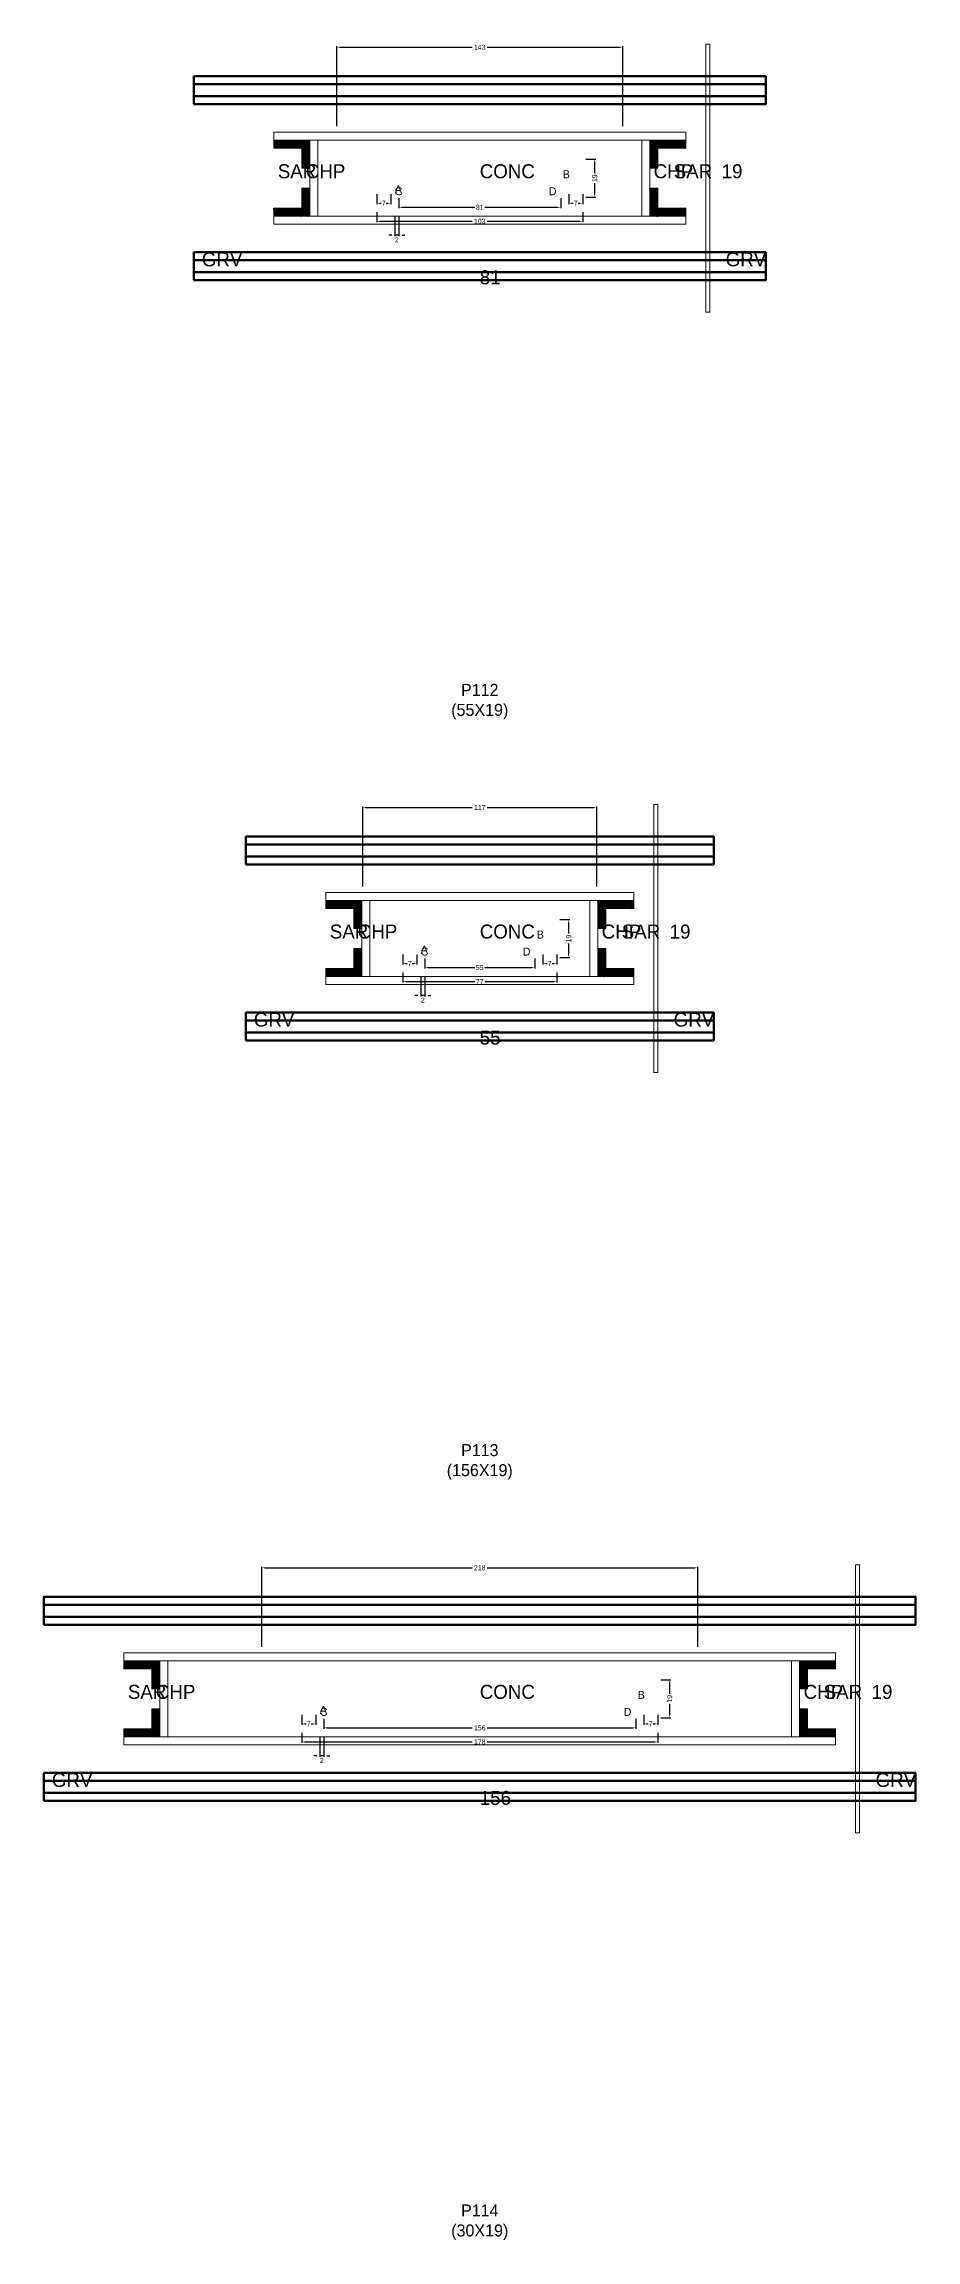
# Model space of a CAD drawing. Header units: centimetres. Extents: x -8500 to 4118, y -39526 to 295.
# Drawn here: x -218 to 218, y -28250 to -27153 of the extents above; entities that cross this region are included whole.
import ezdxf

# ---------------------------------------------------------------- set-up
doc = ezdxf.new("R2010")
doc.units = ezdxf.units.CM
for name, color, linetype in [('COTA', 241, 'Continuous'), ('GRAVATA', 224, 'Continuous'), ('Hachura', 251, 'Continuous'), ('NOMENCLATURA', 7, 'Continuous'), ('SARRAFO', 251, 'Continuous'), ('Texto Seção', 7, 'Continuous')]:
    doc.layers.add(name, color=color, linetype=linetype)
doc.dimstyles.new('cotax2', dxfattribs={"dimtxt": 2.5, "dimasz": 1.5, "dimexe": 0.5, "dimexo": 0.5, "dimgap": 0.5, "dimtad": 1, "dimcen": 2.5, "dimazin": 3, "dimtfac": 1, "dimtmove": 0, "dimatfit": 3})

# ---------------------------------------------------------------- blocks, each defined once
blk = doc.blocks.new('_CLOSEDFILLED')
at = {"color": 0, "linetype": 'BYBLOCK'}
blk.add_solid([(-1, 0.16), (0, 0), (-1, -0.16)], dxfattribs=at)
blk = doc.blocks.new('*D1886')
for p, q in [((-51.5, -27237), (-51.5, -27242)), ((-50, -27241.5), (-3.75, -27241.5)), ((3.75, -27241.5), (50, -27241.5)), ((51.5, -27237), (51.5, -27242))]:
    blk.add_line(p, q)
at = {"layer": 'Defpoints'}
for p in [(-51.5, -27236.5), (-51.5, -27241.5), (51.5, -27236.5)]:
    blk.add_point(p, dxfattribs=at)
at = {"layer": 'COTA', "xscale": 1.5, "yscale": 1.5, "rotation": 180}
blk.add_blockref('_CLOSEDFILLED', (-51.5, -27241.5), dxfattribs=at)
at = {"layer": 'COTA', "xscale": 1.5, "yscale": 1.5}
blk.add_blockref('_CLOSEDFILLED', (51.5, -27241.5), dxfattribs=at)
at = {"layer": 'COTA', "insert": (0, -27241.5), "char_height": 2.5, "attachment_point": 5}
blk.add_mtext('103', dxfattribs=at)
blk = doc.blocks.new('*D1887')
for p, q in [((-40.5, -27230), (-40.5, -27235)), ((40.5, -27230), (40.5, -27235)), ((-39, -27234.5), (-2.5, -27234.5)), ((2.5, -27234.5), (39, -27234.5))]:
    blk.add_line(p, q)
at = {"layer": 'Defpoints'}
for p in [(-40.5, -27229.5), (40.5, -27229.5), (-40.5, -27234.5)]:
    blk.add_point(p, dxfattribs=at)
at = {"layer": 'COTA', "xscale": 1.5, "yscale": 1.5, "rotation": 180}
blk.add_blockref('_CLOSEDFILLED', (-40.5, -27234.5), dxfattribs=at)
at = {"layer": 'COTA', "xscale": 1.5, "yscale": 1.5}
blk.add_blockref('_CLOSEDFILLED', (40.5, -27234.5), dxfattribs=at)
at = {"layer": 'COTA', "insert": (0, -27234.5), "char_height": 2.5, "attachment_point": 5}
blk.add_mtext('81', dxfattribs=at)
blk = doc.blocks.new('*D1888')
for p, q in [((53, -27210.5), (58, -27210.5)), ((57.5, -27217.5), (57.5, -27212)), ((53, -27229.5), (58, -27229.5)), ((57.5, -27228), (57.5, -27222.5))]:
    blk.add_line(p, q)
at = {"layer": 'Defpoints'}
for p in [(52.5, -27210.5), (52.5, -27229.5), (57.5, -27229.5)]:
    blk.add_point(p, dxfattribs=at)
at = {"layer": 'COTA', "xscale": 1.5, "yscale": 1.5}
for p, rotation in [((57.5, -27210.5), 90), ((57.5, -27229.5), 270)]:
    blk.add_blockref('_CLOSEDFILLED', p, dxfattribs=dict(at, rotation=rotation))
at = {"layer": 'COTA', "insert": (57.5, -27220), "char_height": 2.5, "attachment_point": 5, "rotation": 90}
blk.add_mtext('19', dxfattribs=at)
blk = doc.blocks.new('*D1889')
for p, q in [((-51.5, -27228), (-51.5, -27233)), ((-44.5, -27228), (-44.5, -27233)), ((-50, -27232.5), (-49.25, -27232.5)), ((-46.75, -27232.5), (-46, -27232.5))]:
    blk.add_line(p, q)
at = {"layer": 'Defpoints'}
for p in [(-51.5, -27227.5), (-44.5, -27227.5), (-51.5, -27232.5)]:
    blk.add_point(p, dxfattribs=at)
at = {"layer": 'COTA', "xscale": 1.5, "yscale": 1.5, "rotation": 180}
blk.add_blockref('_CLOSEDFILLED', (-51.5, -27232.5), dxfattribs=at)
at = {"layer": 'COTA', "xscale": 1.5, "yscale": 1.5}
blk.add_blockref('_CLOSEDFILLED', (-44.5, -27232.5), dxfattribs=at)
at = {"layer": 'COTA', "insert": (-48, -27232.5), "char_height": 2.5, "attachment_point": 5}
blk.add_mtext('7', dxfattribs=at)
blk = doc.blocks.new('*D1890')
for p, q in [((44.5, -27228), (44.5, -27233)), ((51.5, -27228), (51.5, -27233)), ((46, -27232.5), (46.75, -27232.5)), ((49.25, -27232.5), (50, -27232.5))]:
    blk.add_line(p, q)
at = {"layer": 'Defpoints'}
for p in [(44.5, -27227.5), (51.5, -27227.5), (44.5, -27232.5)]:
    blk.add_point(p, dxfattribs=at)
at = {"layer": 'COTA', "xscale": 1.5, "yscale": 1.5, "rotation": 180}
blk.add_blockref('_CLOSEDFILLED', (44.5, -27232.5), dxfattribs=at)
at = {"layer": 'COTA', "xscale": 1.5, "yscale": 1.5}
blk.add_blockref('_CLOSEDFILLED', (51.5, -27232.5), dxfattribs=at)
at = {"layer": 'COTA', "insert": (48, -27232.5), "char_height": 2.5, "attachment_point": 5}
blk.add_mtext('7', dxfattribs=at)
blk = doc.blocks.new('*D1891')
for p, q in [((-71.5, -27194), (-71.5, -27154)), ((-70, -27154.5), (-3.75, -27154.5)), ((3.75, -27154.5), (70, -27154.5)), ((71.5, -27194), (71.5, -27154))]:
    blk.add_line(p, q)
at = {"layer": 'Defpoints'}
for p in [(-71.5, -27154.5), (-71.5, -27194.5), (71.5, -27194.5)]:
    blk.add_point(p, dxfattribs=at)
at = {"layer": 'COTA', "xscale": 1.5, "yscale": 1.5, "rotation": 180}
blk.add_blockref('_CLOSEDFILLED', (-71.5, -27154.5), dxfattribs=at)
at = {"layer": 'COTA', "xscale": 1.5, "yscale": 1.5}
blk.add_blockref('_CLOSEDFILLED', (71.5, -27154.5), dxfattribs=at)
at = {"layer": 'COTA', "insert": (0, -27154.5), "char_height": 2.5, "attachment_point": 5}
blk.add_mtext('143', dxfattribs=at)
blk = doc.blocks.new('*D1912')
for p, q in [((-38.5, -27617), (-38.5, -27622)), ((-37, -27621.5), (-2.5, -27621.5)), ((2.5, -27621.5), (37, -27621.5)), ((38.5, -27617), (38.5, -27622))]:
    blk.add_line(p, q)
at = {"layer": 'Defpoints'}
for p in [(-38.5, -27616.5), (38.5, -27616.5), (-38.5, -27621.5)]:
    blk.add_point(p, dxfattribs=at)
at = {"layer": 'COTA', "xscale": 1.5, "yscale": 1.5, "rotation": 180}
blk.add_blockref('_CLOSEDFILLED', (-38.5, -27621.5), dxfattribs=at)
at = {"layer": 'COTA', "xscale": 1.5, "yscale": 1.5}
blk.add_blockref('_CLOSEDFILLED', (38.5, -27621.5), dxfattribs=at)
at = {"layer": 'COTA', "insert": (0, -27621.5), "char_height": 2.5, "attachment_point": 5}
blk.add_mtext('77', dxfattribs=at)
blk = doc.blocks.new('*D1913')
for p, q in [((-27.5, -27610), (-27.5, -27615)), ((-26, -27614.5), (-2.5, -27614.5)), ((2.5, -27614.5), (26, -27614.5)), ((27.5, -27610), (27.5, -27615))]:
    blk.add_line(p, q)
at = {"layer": 'Defpoints'}
for p in [(-27.5, -27609.5), (-27.5, -27614.5), (27.5, -27609.5)]:
    blk.add_point(p, dxfattribs=at)
at = {"layer": 'COTA', "xscale": 1.5, "yscale": 1.5, "rotation": 180}
blk.add_blockref('_CLOSEDFILLED', (-27.5, -27614.5), dxfattribs=at)
at = {"layer": 'COTA', "xscale": 1.5, "yscale": 1.5}
blk.add_blockref('_CLOSEDFILLED', (27.5, -27614.5), dxfattribs=at)
at = {"layer": 'COTA', "insert": (0, -27614.5), "char_height": 2.5, "attachment_point": 5}
blk.add_mtext('55', dxfattribs=at)
blk = doc.blocks.new('*D1914')
for p, q in [((40, -27590.5), (45, -27590.5)), ((44.5, -27597.5), (44.5, -27592)), ((44.5, -27608), (44.5, -27602.5)), ((40, -27609.5), (45, -27609.5))]:
    blk.add_line(p, q)
at = {"layer": 'Defpoints'}
for p in [(39.5, -27590.5), (39.5, -27609.5), (44.5, -27609.5)]:
    blk.add_point(p, dxfattribs=at)
at = {"layer": 'COTA', "xscale": 1.5, "yscale": 1.5}
for p, rotation in [((44.5, -27590.5), 90), ((44.5, -27609.5), 270)]:
    blk.add_blockref('_CLOSEDFILLED', p, dxfattribs=dict(at, rotation=rotation))
at = {"layer": 'COTA', "insert": (44.5, -27600), "char_height": 2.5, "attachment_point": 5, "rotation": 90}
blk.add_mtext('19', dxfattribs=at)
blk = doc.blocks.new('*D1915')
for p, q in [((-38.5, -27608), (-38.5, -27613)), ((-37, -27612.5), (-36.25, -27612.5)), ((-33.75, -27612.5), (-33, -27612.5)), ((-31.5, -27608), (-31.5, -27613))]:
    blk.add_line(p, q)
at = {"layer": 'Defpoints'}
for p in [(-38.5, -27607.5), (-38.5, -27612.5), (-31.5, -27607.5)]:
    blk.add_point(p, dxfattribs=at)
at = {"layer": 'COTA', "xscale": 1.5, "yscale": 1.5, "rotation": 180}
blk.add_blockref('_CLOSEDFILLED', (-38.5, -27612.5), dxfattribs=at)
at = {"layer": 'COTA', "xscale": 1.5, "yscale": 1.5}
blk.add_blockref('_CLOSEDFILLED', (-31.5, -27612.5), dxfattribs=at)
at = {"layer": 'COTA', "insert": (-35, -27612.5), "char_height": 2.5, "attachment_point": 5}
blk.add_mtext('7', dxfattribs=at)
blk = doc.blocks.new('*D1916')
for p, q in [((31.5, -27608), (31.5, -27613)), ((33, -27612.5), (33.75, -27612.5)), ((36.25, -27612.5), (37, -27612.5)), ((38.5, -27608), (38.5, -27613))]:
    blk.add_line(p, q)
at = {"layer": 'Defpoints'}
for p in [(31.5, -27607.5), (31.5, -27612.5), (38.5, -27607.5)]:
    blk.add_point(p, dxfattribs=at)
at = {"layer": 'COTA', "xscale": 1.5, "yscale": 1.5, "rotation": 180}
blk.add_blockref('_CLOSEDFILLED', (31.5, -27612.5), dxfattribs=at)
at = {"layer": 'COTA', "xscale": 1.5, "yscale": 1.5}
blk.add_blockref('_CLOSEDFILLED', (38.5, -27612.5), dxfattribs=at)
at = {"layer": 'COTA', "insert": (35, -27612.5), "char_height": 2.5, "attachment_point": 5}
blk.add_mtext('7', dxfattribs=at)
blk = doc.blocks.new('*D1917')
for p, q in [((-58.5, -27574), (-58.5, -27534)), ((-57, -27534.5), (-3.75, -27534.5)), ((3.75, -27534.5), (57, -27534.5)), ((58.5, -27574), (58.5, -27534))]:
    blk.add_line(p, q)
at = {"layer": 'Defpoints'}
for p in [(-58.5, -27534.5), (-58.5, -27574.5), (58.5, -27574.5)]:
    blk.add_point(p, dxfattribs=at)
at = {"layer": 'COTA', "xscale": 1.5, "yscale": 1.5, "rotation": 180}
blk.add_blockref('_CLOSEDFILLED', (-58.5, -27534.5), dxfattribs=at)
at = {"layer": 'COTA', "xscale": 1.5, "yscale": 1.5}
blk.add_blockref('_CLOSEDFILLED', (58.5, -27534.5), dxfattribs=at)
at = {"layer": 'COTA', "insert": (0, -27534.5), "char_height": 2.5, "attachment_point": 5}
blk.add_mtext('117', dxfattribs=at)
blk = doc.blocks.new('*D1938')
for p, q in [((-89, -27997), (-89, -28002)), ((89, -27997), (89, -28002)), ((-87.5, -28001.5), (-3.75, -28001.5)), ((3.75, -28001.5), (87.5, -28001.5))]:
    blk.add_line(p, q)
at = {"layer": 'Defpoints'}
for p in [(-89, -27996.5), (89, -27996.5), (-89, -28001.5)]:
    blk.add_point(p, dxfattribs=at)
at = {"layer": 'COTA', "xscale": 1.5, "yscale": 1.5, "rotation": 180}
blk.add_blockref('_CLOSEDFILLED', (-89, -28001.5), dxfattribs=at)
at = {"layer": 'COTA', "xscale": 1.5, "yscale": 1.5}
blk.add_blockref('_CLOSEDFILLED', (89, -28001.5), dxfattribs=at)
at = {"layer": 'COTA', "insert": (0, -28001.5), "char_height": 2.5, "attachment_point": 5}
blk.add_mtext('178', dxfattribs=at)
blk = doc.blocks.new('*D1939')
for p, q in [((-78, -27990), (-78, -27995)), ((-76.5, -27994.5), (-3.75, -27994.5)), ((3.75, -27994.5), (76.5, -27994.5)), ((78, -27990), (78, -27995))]:
    blk.add_line(p, q)
at = {"layer": 'Defpoints'}
for p in [(-78, -27989.5), (78, -27989.5), (-78, -27994.5)]:
    blk.add_point(p, dxfattribs=at)
at = {"layer": 'COTA', "xscale": 1.5, "yscale": 1.5, "rotation": 180}
blk.add_blockref('_CLOSEDFILLED', (-78, -27994.5), dxfattribs=at)
at = {"layer": 'COTA', "xscale": 1.5, "yscale": 1.5}
blk.add_blockref('_CLOSEDFILLED', (78, -27994.5), dxfattribs=at)
at = {"layer": 'COTA', "insert": (0, -27994.5), "char_height": 2.5, "attachment_point": 5}
blk.add_mtext('156', dxfattribs=at)
blk = doc.blocks.new('*D1940')
for p, q in [((90.5, -27970.5), (95.5, -27970.5)), ((95, -27977.5), (95, -27972)), ((90.5, -27989.5), (95.5, -27989.5)), ((95, -27988), (95, -27982.5))]:
    blk.add_line(p, q)
at = {"layer": 'Defpoints'}
for p in [(90, -27970.5), (90, -27989.5), (95, -27989.5)]:
    blk.add_point(p, dxfattribs=at)
at = {"layer": 'COTA', "xscale": 1.5, "yscale": 1.5}
for p, rotation in [((95, -27970.5), 90), ((95, -27989.5), 270)]:
    blk.add_blockref('_CLOSEDFILLED', p, dxfattribs=dict(at, rotation=rotation))
at = {"layer": 'COTA', "insert": (95, -27980), "char_height": 2.5, "attachment_point": 5, "rotation": 90}
blk.add_mtext('19', dxfattribs=at)
blk = doc.blocks.new('*D1941')
for p, q in [((-89, -27988), (-89, -27993)), ((-82, -27988), (-82, -27993)), ((-87.5, -27992.5), (-86.75, -27992.5)), ((-84.25, -27992.5), (-83.5, -27992.5))]:
    blk.add_line(p, q)
at = {"layer": 'Defpoints'}
for p in [(-89, -27987.5), (-82, -27987.5), (-89, -27992.5)]:
    blk.add_point(p, dxfattribs=at)
at = {"layer": 'COTA', "xscale": 1.5, "yscale": 1.5, "rotation": 180}
blk.add_blockref('_CLOSEDFILLED', (-89, -27992.5), dxfattribs=at)
at = {"layer": 'COTA', "xscale": 1.5, "yscale": 1.5}
blk.add_blockref('_CLOSEDFILLED', (-82, -27992.5), dxfattribs=at)
at = {"layer": 'COTA', "insert": (-85.5, -27992.5), "char_height": 2.5, "attachment_point": 5}
blk.add_mtext('7', dxfattribs=at)
blk = doc.blocks.new('*D1942')
for p, q in [((82, -27988), (82, -27993)), ((89, -27988), (89, -27993)), ((83.5, -27992.5), (84.25, -27992.5)), ((86.75, -27992.5), (87.5, -27992.5))]:
    blk.add_line(p, q)
at = {"layer": 'Defpoints'}
for p in [(82, -27987.5), (89, -27987.5), (82, -27992.5)]:
    blk.add_point(p, dxfattribs=at)
at = {"layer": 'COTA', "xscale": 1.5, "yscale": 1.5, "rotation": 180}
blk.add_blockref('_CLOSEDFILLED', (82, -27992.5), dxfattribs=at)
at = {"layer": 'COTA', "xscale": 1.5, "yscale": 1.5}
blk.add_blockref('_CLOSEDFILLED', (89, -27992.5), dxfattribs=at)
at = {"layer": 'COTA', "insert": (85.5, -27992.5), "char_height": 2.5, "attachment_point": 5}
blk.add_mtext('7', dxfattribs=at)
blk = doc.blocks.new('*D1943')
for p, q in [((-109, -27954), (-109, -27914)), ((-107.5, -27914.5), (-3.75, -27914.5)), ((3.75, -27914.5), (107.5, -27914.5)), ((109, -27954), (109, -27914))]:
    blk.add_line(p, q)
at = {"layer": 'Defpoints'}
for p in [(-109, -27914.5), (-109, -27954.5), (109, -27954.5)]:
    blk.add_point(p, dxfattribs=at)
at = {"layer": 'COTA', "xscale": 1.5, "yscale": 1.5, "rotation": 180}
blk.add_blockref('_CLOSEDFILLED', (-109, -27914.5), dxfattribs=at)
at = {"layer": 'COTA', "xscale": 1.5, "yscale": 1.5}
blk.add_blockref('_CLOSEDFILLED', (109, -27914.5), dxfattribs=at)
at = {"layer": 'COTA', "insert": (0, -27914.5), "char_height": 2.5, "attachment_point": 5}
blk.add_mtext('218', dxfattribs=at)

msp = doc.modelspace()

# ---------------------------------------------------------------- hatches: boundary and pattern name
at = {"layer": 'SARRAFO'}
h = msp.add_hatch(dxfattribs=at)
h.set_pattern_fill('SOLID', scale=2)
h.paths.add_polyline_path([(-103, -27205), (-89, -27205), (-89, -27201), (-103, -27201)])
h = msp.add_hatch(dxfattribs=at)
h.set_pattern_fill('SOLID', scale=2)
h.paths.add_polyline_path([(-89, -27215), (-85, -27215), (-85, -27201), (-89, -27201)])
h = msp.add_hatch(dxfattribs=at)
h.set_pattern_fill('SOLID', scale=2)
h.paths.add_polyline_path([(85, -27215), (89, -27215), (89, -27201), (85, -27201)])
h = msp.add_hatch(dxfattribs=at)
h.set_pattern_fill('SOLID', scale=2)
h.paths.add_polyline_path([(89, -27205), (103, -27205), (103, -27201), (89, -27201)])
h = msp.add_hatch(dxfattribs=at)
h.set_pattern_fill('SOLID', scale=2)
h.paths.add_polyline_path([(-89, -27239), (-85, -27239), (-85, -27225), (-89, -27225)])
h = msp.add_hatch(dxfattribs=at)
h.set_pattern_fill('SOLID', scale=2)
h.paths.add_polyline_path([(85, -27239), (89, -27239), (89, -27225), (85, -27225)])
h = msp.add_hatch(dxfattribs=at)
h.set_pattern_fill('SOLID', scale=2)
h.paths.add_polyline_path([(-103, -27239), (-89, -27239), (-89, -27235), (-103, -27235)])
h = msp.add_hatch(dxfattribs=at)
h.set_pattern_fill('SOLID', scale=2)
h.paths.add_polyline_path([(89, -27239), (103, -27239), (103, -27235), (89, -27235)])
h = msp.add_hatch(dxfattribs=at)
h.set_pattern_fill('SOLID', scale=2)
h.paths.add_polyline_path([(-77, -27585), (-63, -27585), (-63, -27581), (-77, -27581)])
h = msp.add_hatch(dxfattribs=at)
h.set_pattern_fill('SOLID', scale=2)
h.paths.add_polyline_path([(-63, -27595), (-59, -27595), (-59, -27581), (-63, -27581)])
h = msp.add_hatch(dxfattribs=at)
h.set_pattern_fill('SOLID', scale=2)
h.paths.add_polyline_path([(59, -27595), (63, -27595), (63, -27581), (59, -27581)])
h = msp.add_hatch(dxfattribs=at)
h.set_pattern_fill('SOLID', scale=2)
h.paths.add_polyline_path([(63, -27585), (77, -27585), (77, -27581), (63, -27581)])
h = msp.add_hatch(dxfattribs=at)
h.set_pattern_fill('SOLID', scale=2)
h.paths.add_polyline_path([(-63, -27619), (-59, -27619), (-59, -27605), (-63, -27605)])
h = msp.add_hatch(dxfattribs=at)
h.set_pattern_fill('SOLID', scale=2)
h.paths.add_polyline_path([(59, -27619), (63, -27619), (63, -27605), (59, -27605)])
h = msp.add_hatch(dxfattribs=at)
h.set_pattern_fill('SOLID', scale=2)
h.paths.add_polyline_path([(-77, -27619), (-63, -27619), (-63, -27615), (-77, -27615)])
h = msp.add_hatch(dxfattribs=at)
h.set_pattern_fill('SOLID', scale=2)
h.paths.add_polyline_path([(63, -27619), (77, -27619), (77, -27615), (63, -27615)])
h = msp.add_hatch(dxfattribs=at)
h.set_pattern_fill('SOLID', scale=2)
h.paths.add_polyline_path([(-178, -27965), (-164, -27965), (-164, -27961), (-178, -27961)])
h = msp.add_hatch(dxfattribs=at)
h.set_pattern_fill('SOLID', scale=2)
h.paths.add_polyline_path([(-164, -27975), (-160, -27975), (-160, -27961), (-164, -27961)])
h = msp.add_hatch(dxfattribs=at)
h.set_pattern_fill('SOLID', scale=2)
h.paths.add_polyline_path([(160, -27975), (164, -27975), (164, -27961), (160, -27961)])
h = msp.add_hatch(dxfattribs=at)
h.set_pattern_fill('SOLID', scale=2)
h.paths.add_polyline_path([(164, -27965), (178, -27965), (178, -27961), (164, -27961)])
h = msp.add_hatch(dxfattribs=at)
h.set_pattern_fill('SOLID', scale=2)
h.paths.add_polyline_path([(-164, -27999), (-160, -27999), (-160, -27985), (-164, -27985)])
h = msp.add_hatch(dxfattribs=at)
h.set_pattern_fill('SOLID', scale=2)
h.paths.add_polyline_path([(160, -27999), (164, -27999), (164, -27985), (160, -27985)])
h = msp.add_hatch(dxfattribs=at)
h.set_pattern_fill('SOLID', scale=2)
h.paths.add_polyline_path([(-178, -27999), (-164, -27999), (-164, -27995), (-178, -27995)])
h = msp.add_hatch(dxfattribs=at)
h.set_pattern_fill('SOLID', scale=2)
h.paths.add_polyline_path([(164, -27999), (178, -27999), (178, -27995), (164, -27995)])

# ---------------------------------------------------------------- linework, layer by layer
at = {"layer": 'GRAVATA', "lineweight": 50}
for points in [[(-143, -27183), (143, -27183), (143, -27169), (-143, -27169)], [(-143, -27179), (143, -27179), (143, -27173), (-143, -27173)], [(-143, -27271), (143, -27271), (143, -27257), (-143, -27257)], [(-143, -27267), (143, -27267), (143, -27261), (-143, -27261)], [(-117, -27563), (117, -27563), (117, -27549), (-117, -27549)], [(-117, -27559), (117, -27559), (117, -27553), (-117, -27553)], [(-117, -27651), (117, -27651), (117, -27637), (-117, -27637)], [(-117, -27647), (117, -27647), (117, -27641), (-117, -27641)], [(-218, -27943), (218, -27943), (218, -27929), (-218, -27929)], [(-218, -27939), (218, -27939), (218, -27933), (-218, -27933)], [(-218, -28031), (218, -28031), (218, -28017), (-218, -28017)], [(-218, -28027), (218, -28027), (218, -28021), (-218, -28021)]]:
    msp.add_lwpolyline(points, close=True, dxfattribs=at)
at = {"layer": 'Hachura', "lineweight": 13}
for points in [[(113, -27287), (115, -27287), (115, -27153), (113, -27153)], [(87, -27667), (89, -27667), (89, -27533), (87, -27533)], [(188, -28047), (190, -28047), (190, -27913), (188, -27913)]]:
    msp.add_lwpolyline(points, close=True, dxfattribs=at)
at = {"layer": 'Hachura', "lineweight": 18}
for points in [[(-103, -27201), (103, -27201), (103, -27197), (-103, -27197)], [(-85, -27239), (-81, -27239), (-81, -27201), (-85, -27201)], [(81, -27239), (85, -27239), (85, -27201), (81, -27201)], [(-103, -27243), (103, -27243), (103, -27239), (-103, -27239)], [(-77, -27581), (77, -27581), (77, -27577), (-77, -27577)], [(-59, -27619), (-55, -27619), (-55, -27581), (-59, -27581)], [(55, -27619), (59, -27619), (59, -27581), (55, -27581)], [(-77, -27623), (77, -27623), (77, -27619), (-77, -27619)], [(-178, -27961), (178, -27961), (178, -27957), (-178, -27957)], [(-160, -27999), (-156, -27999), (-156, -27961), (-160, -27961)], [(156, -27999), (160, -27999), (160, -27961), (156, -27961)], [(-178, -28003), (178, -28003), (178, -27999), (-178, -27999)]]:
    msp.add_lwpolyline(points, close=True, dxfattribs=at)
at = {"layer": 'SARRAFO', "lineweight": 13}
for points in [[(-103, -27205), (-89, -27205), (-89, -27201), (-103, -27201)], [(-89, -27215), (-85, -27215), (-85, -27201), (-89, -27201)], [(85, -27215), (89, -27215), (89, -27201), (85, -27201)], [(89, -27205), (103, -27205), (103, -27201), (89, -27201)], [(-89, -27239), (-85, -27239), (-85, -27225), (-89, -27225)], [(85, -27239), (89, -27239), (89, -27225), (85, -27225)], [(-103, -27239), (-89, -27239), (-89, -27235), (-103, -27235)], [(89, -27239), (103, -27239), (103, -27235), (89, -27235)], [(-77, -27585), (-63, -27585), (-63, -27581), (-77, -27581)], [(-63, -27595), (-59, -27595), (-59, -27581), (-63, -27581)], [(59, -27595), (63, -27595), (63, -27581), (59, -27581)], [(63, -27585), (77, -27585), (77, -27581), (63, -27581)], [(-63, -27619), (-59, -27619), (-59, -27605), (-63, -27605)], [(59, -27619), (63, -27619), (63, -27605), (59, -27605)], [(-77, -27619), (-63, -27619), (-63, -27615), (-77, -27615)], [(63, -27619), (77, -27619), (77, -27615), (63, -27615)], [(-178, -27965), (-164, -27965), (-164, -27961), (-178, -27961)], [(-164, -27975), (-160, -27975), (-160, -27961), (-164, -27961)], [(160, -27975), (164, -27975), (164, -27961), (160, -27961)], [(164, -27965), (178, -27965), (178, -27961), (164, -27961)], [(-164, -27999), (-160, -27999), (-160, -27985), (-164, -27985)], [(160, -27999), (164, -27999), (164, -27985), (160, -27985)], [(-178, -27999), (-164, -27999), (-164, -27995), (-178, -27995)], [(164, -27999), (178, -27999), (178, -27995), (164, -27995)]]:
    msp.add_lwpolyline(points, close=True, dxfattribs=at)

# ---------------------------------------------------------------- texts
at = {"layer": 'NOMENCLATURA'}
for s, p in [('B', (41.5, -27220)), ('A', (-42.5, -27227.5)), ('C', (-42.5, -27228.5)), ('D', (34.5, -27228.5)), ('A', (-29.5, -27607.5)), ('C', (-29.5, -27608.5)), ('D', (21.5, -27608.5)), ('B', (28.5, -27600)), ('B', (79, -27980)), ('A', (-80, -27987.5)), ('C', (-80, -27988.5)), ('D', (72, -27988.5))]:
    msp.add_text(s, height=4, dxfattribs=at).set_placement(p)
at = {"layer": 'NOMENCLATURA', "char_height": 6, "attachment_point": 8}
for s, insert in [('P112\\P(55X19)', (0, -27490.5)), ('P113\\P(156X19)', (0, -27870.5)), ('P114\\P(30X19)', (0, -28250.5))]:
    msp.add_mtext(s, dxfattribs=dict(at, insert=insert))
at = {"layer": 'Texto Seção'}
for s, p in [('SAR', (-101, -27220)), ('CHP', (-87, -27220)), ('CONC', (0, -27220)), ('CHP', (87, -27220)), ('SAR', (97, -27220)), ('19', (121, -27220)), ('GRV', (-139, -27264)), ('GRV', (123, -27264)), ('81', (0, -27273)), ('SAR', (-75, -27600)), ('CHP', (-61, -27600)), ('CONC', (0, -27600)), ('CHP', (61, -27600)), ('SAR', (71, -27600)), ('19', (95, -27600)), ('GRV', (-113, -27644)), ('GRV', (97, -27644)), ('55', (0, -27653)), ('SAR', (-176, -27980)), ('CHP', (-162, -27980)), ('CONC', (0, -27980)), ('CHP', (162, -27980)), ('SAR', (172, -27980)), ('19', (196, -27980)), ('GRV', (-214, -28024)), ('GRV', (198, -28024)), ('156', (0, -28033))]:
    msp.add_text(s, height=7, dxfattribs=at).set_placement(p)

# ---------------------------------------------------------------- dimensions: what is measured, and where the dimension line sits
at = {"layer": 'COTA'}
for base, p1, p2, picture, middle in [((-71.5, -27154.5), (-71.5, -27194.5), (71.5, -27194.5), '*D1891', (0, -27154.5)), ((-51.5, -27232.5), (-51.5, -27227.5), (-44.5, -27227.5), '*D1889', (-48, -27232.5)), ((-40.5, -27234.5), (-40.5, -27229.5), (40.5, -27229.5), '*D1887', (0, -27234.5)), ((44.5, -27232.5), (44.5, -27227.5), (51.5, -27227.5), '*D1890', (48, -27232.5)), ((-51.5, -27241.5), (-51.5, -27236.5), (51.5, -27236.5), '*D1886', (0, -27241.5)), ((-58.5, -27534.5), (-58.5, -27574.5), (58.5, -27574.5), '*D1917', (0, -27534.5)), ((-38.5, -27612.5), (-38.5, -27607.5), (-31.5, -27607.5), '*D1915', (-35, -27612.5)), ((-38.5, -27621.5), (-38.5, -27616.5), (38.5, -27616.5), '*D1912', (0, -27621.5)), ((-27.5, -27614.5), (-27.5, -27609.5), (27.5, -27609.5), '*D1913', (0, -27614.5)), ((31.5, -27612.5), (31.5, -27607.5), (38.5, -27607.5), '*D1916', (35, -27612.5)), ((-109, -27914.5), (-109, -27954.5), (109, -27954.5), '*D1943', (0, -27914.5)), ((-89, -27992.5), (-89, -27987.5), (-82, -27987.5), '*D1941', (-85.5, -27992.5)), ((-78, -27994.5), (-78, -27989.5), (78, -27989.5), '*D1939', (0, -27994.5)), ((82, -27992.5), (82, -27987.5), (89, -27987.5), '*D1942', (85.5, -27992.5)), ((-89, -28001.5), (-89, -27996.5), (89, -27996.5), '*D1938', (0, -28001.5))]:
    dim = msp.add_linear_dim(base=base, p1=p1, p2=p2, dimstyle='cotax2', dxfattribs=at)
    dim.commit()
    dim.dimension.update_dxf_attribs({"geometry": picture, "text_midpoint": middle})
for base, p1, p2, picture, middle in [((57.5, -27229.5), (52.5, -27229.5), (52.5, -27210.5), '*D1888', (57.5, -27220)), ((44.5, -27609.5), (39.5, -27609.5), (39.5, -27590.5), '*D1914', (44.5, -27600)), ((95, -27989.5), (90, -27989.5), (90, -27970.5), '*D1940', (95, -27980))]:
    dim = msp.add_linear_dim(base=base, p1=p1, p2=p2, angle=90, dimstyle='cotax2', dxfattribs=at)
    dim.commit()
    dim.dimension.update_dxf_attribs({"geometry": picture, "text_midpoint": middle})
for base, p1, p2 in [((-40.5, -27248.5), (-40.5, -27238.5), (-42.5, -27238.5)), ((-27.5, -27628.5), (-27.5, -27618.5), (-29.5, -27618.5)), ((-78, -28008.5), (-78, -27998.5), (-80, -27998.5))]:
    msp.add_linear_dim(base=base, p1=p1, p2=p2, dimstyle='cotax2', dxfattribs=at).render()

doc.saveas('drawing.dxf')
